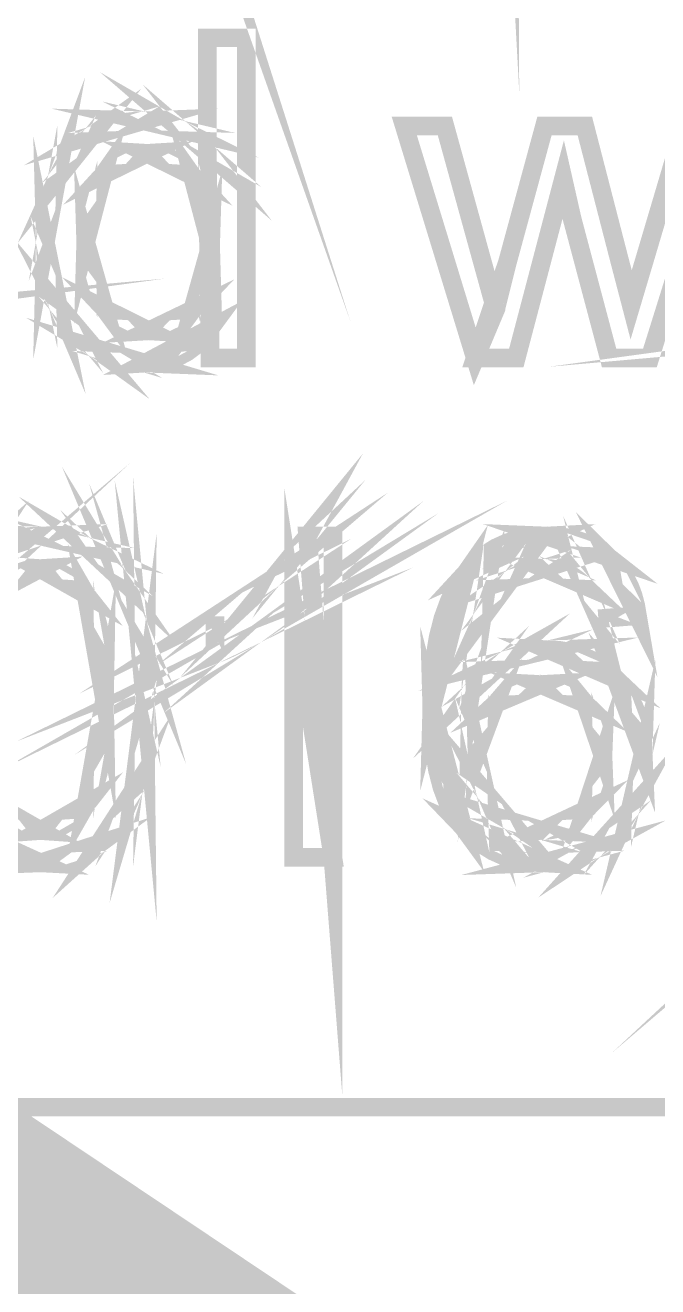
# Model space of a CAD drawing. Extents: x -4 to 1079, y -4 to 725.
# Drawn here: x 168.5 to 202.5, y 603.1 to 670.9 of the extents above; entities that cross this region are included whole.
import ezdxf

# ---------------------------------------------------------------- set-up
doc = ezdxf.new("R2010")
doc.units = 0
doc.linetypes.add('14', pattern=[89.22461700439453, 44.612308502197266, -44.612308502197266])
doc.layers.get('0').update_dxf_attribs({"linetype": 'CONTINUOUS'})

msp = doc.modelspace()

# ---------------------------------------------------------------- linework, layer by layer
at = {"color": 7, "linetype": '14', "const_width": 8.92246150970459}
msp.add_lwpolyline([(0, 720.0452880859375), (1074.8682861328125, 0)], dxfattribs=at)
msp.add_lwpolyline([(0, 720.0452880859375), (1074.8682861328125, 0)], dxfattribs=at)
at = {"color": 7, "const_width": 1}
for points in [[(0, 720.0452880859375), (478.98712158203125, 720.0452880859375), (478.98712158203125, 612.7885437011719), (0, 612.7885437011719), (0, 720.0452880859375)], [(175.97980238962919, 684.8165110209957), (176.1022590618695, 684.4697098984404), (176.2218456558541, 684.1190820048772), (176.3385621715831, 683.7646273403067), (176.45240860905653, 683.4063459047288), (176.56338496827425, 683.0442376981432), (176.6714912492364, 682.6783027205503), (176.77672745194286, 682.3085409719497), (175.97980238962919, 684.8165110209957)], [(194.33251779526472, 689.7972926604562), (194.36050105825717, 689.6255663114944), (194.38417920386607, 689.4184423307128), (194.40355223209158, 689.1759207181118), (194.4186201429337, 688.8980014736917), (194.4293829363923, 688.5846845974519), (194.43584061246747, 688.2359700893927), (194.43799317115918, 687.8518579495139), (194.33251779526472, 689.7972926604562)], [(203.12213245313615, 682.5898086410016), (203.0879306872566, 682.7821038841291), (203.05899073151227, 683.0040566025643), (203.03531258590328, 683.255666796308), (203.01689625042965, 683.53693446536), (203.00374172509134, 683.8478596097201), (202.99584900988836, 684.1884422293883), (202.9932181048207, 684.5586823243648), (203.12213245313615, 682.5898086410016)], [(178.3119775368832, 664.0261446516961), (178.3119775368832, 670.1905943984166), (180.40976556856185, 670.1905943984166), (180.40976556856185, 653.0098276138306), (178.45261137140915, 653.0098276138306), (178.3119775368832, 664.0261446516961)], [(169.61611876869574, 659.221155305393), (169.62879494765815, 659.7464992127677), (169.66682348454523, 660.2577319020519), (169.73020437935705, 660.7548533732461), (169.81893763209374, 661.2378636263502), (169.93302324275504, 661.7067626613639), (170.07246121134116, 662.1615504782875), (170.237251537852, 662.6022270771209), (169.61611876869574, 659.221155305393)], [(170.237251537852, 662.6022270771209), (170.4273942222876, 663.0213780890373), (170.6428892646479, 663.411589145209), (170.88373666493297, 663.7728602456366), (171.1499364231428, 664.10519139032), (171.44148853927737, 664.408582579259), (171.75839301333667, 664.6830338124538), (172.10064984532073, 664.9285450899042), (170.237251537852, 662.6022270771209)], [(176.8822002192028, 665.2625504469033), (177.12663521730747, 665.1210795062196), (177.35767651688573, 664.9678890793251), (177.57532411793778, 664.8029791662202), (177.7795780204636, 664.626349766905), (177.97043822446307, 664.4380008813793), (178.14790472993627, 664.2379325096429), (178.3119775368832, 664.0261446516961), (176.8822002192028, 665.2625504469033)], [(172.10064984532073, 664.9285450899042), (172.46156218596641, 665.1430834395129), (172.83443318601053, 665.3246158891812), (173.2192628454531, 665.4731424389103), (173.6160511642942, 665.5886630886995), (174.02479814253365, 665.6711778385489), (174.44550378017166, 665.7206866884585), (174.8781680772081, 665.7371896384284), (172.10064984532073, 664.9285450899042)], [(174.8781680772081, 665.7371896384284), (175.19459420489153, 665.7275031243157), (175.50097505868013, 665.6984435819775), (175.79731063857406, 665.6500110114135), (176.08360094457336, 665.5822054126244), (176.35984597667786, 665.4950267856095), (176.62604573488767, 665.3884751303692), (176.8822002192028, 665.2625504469033), (174.8781680772081, 665.7371896384284)], [(174.8781680772081, 665.7371896384284), (174.8781680772081, 665.7371896384284)], [(176.8822002192028, 665.2625504469033), (176.8822002192028, 665.2625504469033)], [(192.69178711716086, 653.0098276138306), (188.8829540987499, 665.4559219693765), (191.06277853390202, 665.4559219693765), (193.0433717034757, 658.2718769223429), (193.7816993347369, 655.59983406635), (193.7816993347369, 655.59983406635), (192.69178711716086, 653.0098276138306)], [(194.42627107631415, 658.1664015464485), (196.40686424588785, 665.4559219693765), (198.57496919482946, 665.4559219693765), (200.4383675022982, 658.2367184637114), (201.05950027145445, 655.8576627629809), (201.77438893029466, 658.2601574361324), (203.9073354206048, 665.4559219693765), (205.95824550744146, 665.4559219693765), (202.06737608555704, 653.0098276138306), (199.87583216419443, 653.0098276138306), (197.89523899462074, 660.4634208437055), (197.41474005999044, 662.5846478478052), (194.89505052473396, 653.0098276138306), (192.69178711716086, 653.0098276138306), (194.42627107631415, 658.1664015464485)], [(172.10064984532073, 664.9285450899042), (172.10064984532073, 664.9285450899042)], [(178.48776983004063, 659.0453630122356), (178.46767928225125, 659.7475754921137), (178.40740763888294, 660.3942997923824), (178.30695489993582, 660.9855359130424), (178.1663210654099, 661.5212838540938), (177.98550613530512, 662.0015436155361), (177.7645101096215, 662.4263151973695), (177.50333298835903, 662.7955985995941), (178.48776983004063, 659.0453630122356)], [(170.3017087120097, 655.8400835336652), (170.1198175025591, 656.2692798194763), (169.96590955610083, 656.7164140943846), (169.83998487263497, 657.1814863583909), (169.74204345216157, 657.664496611495), (169.67208529468056, 658.1654448536966), (169.63011040019194, 658.6843310849961), (169.61611876869574, 659.221155305393), (170.3017087120097, 655.8400835336652)], [(175.07739934278652, 663.9909861930646), (174.68503572792295, 663.9675472206437), (174.31156679490886, 663.8972303033805), (173.95699254374438, 663.7800354412756), (173.62131297442951, 663.6159626343288), (173.30452808696415, 663.4050118825398), (173.0066378813484, 663.147183185909), (172.72764235758223, 662.8424765444361), (175.07739934278652, 663.9909861930646)], [(177.50333298835903, 662.7955985995941), (177.21273756497638, 663.1127422468415), (176.90348663293204, 663.3810945637429), (176.57558019222614, 663.6006555502986), (176.22901824285867, 663.7714252065088), (175.86380078482955, 663.8934035323732), (175.47992781813883, 663.9665905278918), (175.07739934278652, 663.9909861930646), (177.50333298835903, 662.7955985995941)], [(175.07739934278652, 663.9909861930646), (175.07739934278652, 663.9909861930646)], [(170.237251537852, 662.6022270771209), (170.237251537852, 662.6022270771209)], [(172.72764235758223, 662.8424765444361), (172.4773476163724, 662.4873043603019), (172.26555975842555, 662.0780790356862), (172.0922787837418, 661.6148005705895), (171.95750469232112, 661.0974689650122), (171.8612374841635, 660.5260842189534), (171.8034771592689, 659.9006463324138), (171.78422371763736, 659.221155305393), (172.72764235758223, 662.8424765444361)], [(172.72764235758223, 662.8424765444361), (172.72764235758223, 662.8424765444361)], [(177.50333298835903, 662.7955985995941), (177.50333298835903, 662.7955985995941)], [(177.52091221767478, 655.5939743232448), (177.77742546177186, 655.9413733787703), (177.99447512985398, 656.3373245914534), (178.17206122192115, 656.7818279612942), (178.31018373797343, 657.274883488293), (178.40884267801076, 657.8164911724494), (178.46803804203319, 658.4066510137636), (178.48776983004063, 659.0453630122356), (177.52091221767478, 655.5939743232448)], [(169.61611876869574, 659.221155305393), (169.61611876869574, 659.221155305393)], [(171.78422371763736, 659.221155305393), (171.80479261180275, 658.5627115189137), (171.86649929429882, 657.9535374091558), (171.96934376512556, 657.3936329761196), (172.1133260242831, 656.8829982198054), (172.29844607177134, 656.4216331402125), (172.5247039075903, 656.0095377373415), (172.79209953173995, 655.646712011192), (171.78422371763736, 659.221155305393)], [(172.23542393674143, 653.5489239795133), (171.8902970265018, 653.7965878156558), (171.5681307423071, 654.0707998756624), (171.2689250841575, 654.3715601595337), (170.992680052053, 654.6988686672698), (170.7393956459935, 655.0527253988703), (170.50907186597908, 655.4331303543354), (170.3017087120097, 655.8400835336652), (172.23542393674143, 653.5489239795133)], [(178.48776983004063, 659.0453630122356), (178.48776983004063, 659.0453630122356)], [(193.7816993347369, 655.59983406635), (193.8063341730978, 655.7010043248612), (193.8534512911277, 655.8906686629207), (193.92305068882672, 656.1688270805289), (194.01513236619496, 656.535479577686), (194.12969632323222, 656.9906261543915), (194.26674255993862, 657.5342668106457), (194.42627107631415, 658.1664015464485), (193.7816993347369, 655.59983406635)], [(154.04092159494758, 654.8146284902468), (154.14591862446613, 654.8163027025627), (154.26000423512747, 654.8213253395099), (154.3831784269316, 654.8296964010888), (154.51544119987867, 654.8414158872995), (154.6567925539685, 654.8564837981414), (154.80723248920117, 654.8749001336151), (154.9667610055767, 654.8966648937203), (154.04092159494758, 654.8146284902468)], [(175.17115523247048, 654.463043903932), (175.5577786908229, 654.4861241165712), (175.92742085282939, 654.5553647544881), (176.28008171849007, 654.6707658176832), (176.61576128780501, 654.8323273061566), (176.9344595607741, 655.0400492199079), (177.23617653739734, 655.2939315589373), (177.52091221767478, 655.5939743232448), (175.17115523247048, 654.463043903932)], [(216.74017282109708, 654.8146284902468), (216.84516985061563, 654.8163027025627), (216.95925546127694, 654.8213253395099), (217.0824296530811, 654.8296964010888), (217.21469242602817, 654.8414158872995), (217.35604378011803, 654.8564837981414), (217.50648371535067, 654.8749001336151), (217.6660122317262, 654.8966648937203), (216.74017282109708, 654.8146284902468)], [(170.3017087120097, 655.8400835336652), (170.3017087120097, 655.8400835336652)], [(172.79209953173995, 655.646712011192), (172.79209953173995, 655.646712011192)], [(172.79209953173995, 655.646712011192), (173.08747841888206, 655.3326776153884), (173.3976860436782, 655.0669562035545), (173.72272240612844, 654.8495477756903), (174.06258750623283, 654.6804523317961), (174.41728134399128, 654.5596698718716), (174.78680391940384, 654.487200395917), (175.17115523247048, 654.463043903932), (172.79209953173995, 655.646712011192)], [(177.52091221767478, 655.5939743232448), (177.52091221767478, 655.5939743232448)], [(174.97192396689206, 652.7285599447787), (174.5515770890361, 652.7453020679367), (174.14103631188675, 652.7955284374101), (173.74030163544418, 652.8792390531992), (173.34937305970843, 652.9964339153044), (172.9682505846793, 653.147113023725), (172.596934210357, 653.3312763784613), (172.23542393674143, 653.5489239795133), (174.97192396689206, 652.7285599447787)], [(178.45261137140915, 654.5802387660369), (178.09169903076352, 654.0889770379482), (177.68534378440367, 653.6732940372575), (177.23354563232965, 653.3331897639649), (176.73630457454152, 653.0686642180711), (176.1936206110392, 652.8797173995753), (175.60549374182273, 652.7663493084779), (174.97192396689206, 652.7285599447787), (178.45261137140915, 654.5802387660369)], [(175.17115523247048, 654.463043903932), (175.17115523247048, 654.463043903932)], [(178.45261137140915, 653.0098276138306), (178.45261137140915, 654.5802387660369), (178.45261137140915, 654.5802387660369), (178.45261137140915, 653.0098276138306)], [(172.23542393674143, 653.5489239795133), (172.23542393674143, 653.5489239795133)], [(174.97192396689206, 652.7285599447787), (174.97192396689206, 652.7285599447787)], [(181.81611261097714, 641.1497059222311), (182.17869916393863, 641.486461770892), (182.50971485608807, 641.820347541297), (182.8091596874256, 642.1513632334463), (183.07703365795126, 642.4795088473404), (183.3133367676649, 642.8047843829786), (183.51806901656664, 643.1271898403612), (183.69123040465638, 643.4467252194881), (181.81611261097714, 641.1497059222311)], [(159.6487044438254, 634.5516351857223), (159.34268234981874, 634.2201411471971), (158.98380298127077, 633.8551628623557), (158.57206633818166, 633.4567003311987), (158.10747242055132, 633.0247535537263), (157.59002122837975, 632.5593225299381), (157.01971276166697, 632.0604072598342), (156.39654702041298, 631.5280077434145), (159.6487044438254, 634.5516351857223)], [(221.03537321439944, 634.5516351857223), (220.7293511203928, 634.2201411471971), (220.3704717518448, 633.8551628623557), (219.95873510875566, 633.4567003311987), (219.49414119112535, 633.0247535537263), (218.9766899989538, 632.5593225299381), (218.406381532241, 632.0604072598342), (217.78321579098701, 631.5280077434145), (221.03537321439944, 634.5516351857223)], [(173.50699688773602, 641.2844800136518), (173.6952261866679, 640.9754682547956), (173.87149682620122, 640.6478009872776), (174.03580880633612, 640.3014782110979), (174.1881621270726, 639.9364999262569), (174.32855678841054, 639.5528661327542), (174.45699279035006, 639.1505768305898), (174.5734701328911, 638.7296320197638), (173.50699688773602, 641.2844800136518)], [(174.5734701328911, 638.7296320197638), (174.67607543052995, 638.2779534542839), (174.76289529776275, 637.7834628881574), (174.83392973458962, 637.2461603213842), (174.88917874101057, 636.6660457539648), (174.9286423170255, 636.0431191858988), (174.95232046263448, 635.3773806171863), (174.96021317783743, 634.6688300478272), (174.5734701328911, 638.7296320197638)], [(185.05069080507383, 626.1956415176392), (182.94118328718469, 626.1956415176392), (182.94118328718469, 639.6378922010772), (182.94118328718469, 639.6378922010772), (185.05069080507383, 626.1956415176392)], [(178.7221682514064, 639.1339542940259), (179.2186917896307, 639.3788676385067), (179.6970381655692, 639.6381313742652), (180.15720737922214, 639.911745501302), (180.5991994305894, 640.1997100196171), (181.02301431967098, 640.5020249292103), (181.42865204646688, 640.8186902300815), (181.81611261097714, 641.1497059222311), (178.7221682514064, 639.1339542940259)], [(164.38337687286548, 639.5734350269195), (164.5749545964289, 640.0868202748957), (164.7914063315411, 640.5655254106161), (165.03273207820212, 641.009550434081), (165.29893183641195, 641.4188953452906), (165.59000560617056, 641.7935601442445), (165.905953387478, 642.1335448309428), (166.24677518033423, 642.4388494053856), (164.38337687286548, 639.5734350269195)], [(171.78423241479322, 642.8900496244896), (172.07482783817596, 642.7209541805954), (172.3505945239045, 642.5317681889118), (172.611532471979, 642.3224916494385), (172.85764168239942, 642.093124562176), (173.0889221551657, 641.8436669271239), (173.3053738902779, 641.5741187442826), (173.50699688773602, 641.2844800136518), (171.78423241479322, 642.8900496244896)], [(166.24677518033423, 642.4388494053856), (166.61306891770923, 642.7062450295354), (167.0054325325728, 642.9325028653542), (167.42386602492508, 643.1176229128423), (167.86836939476603, 643.2616051719999), (168.33894264209562, 643.3644496428267), (168.83558576691382, 643.4261563253228), (169.3582987692207, 643.4467252194881), (166.24677518033423, 642.4388494053856)], [(169.3582987692207, 643.4467252194881), (169.74647685329492, 643.4353644930598), (170.1207828924668, 643.401282313774), (170.48121688673652, 643.3444786816312), (170.82777883610405, 643.2649535966315), (171.16046874056934, 643.1627070587747), (171.47928660013238, 643.0377390680607), (171.78423241479322, 642.8900496244896), (169.3582987692207, 643.4467252194881)], [(182.94118328718469, 639.6378922010772), (182.7138491720199, 639.4302898739201), (182.46714202862955, 639.2226875467626), (182.2010618570137, 639.0150852196051), (181.91560865717238, 638.8074828924479), (181.6107824291055, 638.5998805652905), (181.28658317281315, 638.3922782381331), (180.94301088829525, 638.1846759109758), (182.94118328718469, 639.6378922010772)], [(190.35961805842817, 634.2352090580389), (190.39716824893938, 635.6028013468474), (190.50981882047287, 636.859417276438), (190.69756977302873, 638.0050568468108), (190.96042110660704, 639.0397200579661), (191.29837282120764, 639.9634069099034), (191.7114249168306, 640.7761174026231), (192.19957739347592, 641.477851536125), (190.35961805842817, 634.2352090580389)], [(192.19957739347592, 641.477851536125), (192.68103302085814, 642.00020577865), (193.20793155395447, 642.4421978300171), (193.78027299276494, 642.8038276902266), (194.39805733728963, 643.0850953592786), (195.06128458752852, 643.2860008371729), (195.7699547434815, 643.4065441239094), (196.52406780514866, 643.4467252194881), (192.19957739347592, 641.477851536125)], [(169.3582987692207, 643.4467252194881), (169.3582987692207, 643.4467252194881)], [(171.78423241479322, 642.8900496244896), (171.78423241479322, 642.8900496244896)], [(183.69123040465638, 643.4467252194881), (185.05069080507383, 643.4467252194881), (185.05069080507383, 626.1956415176392), (183.69123040465638, 643.4467252194881)], [(196.52406780514866, 643.4467252194881), (196.52406780514866, 643.4467252194881)], [(196.52406780514866, 643.4467252194881), (197.08839694216223, 643.4235254202553), (197.62282943067962, 643.353926022556), (198.12736527070078, 643.2379270263908), (198.60200446222586, 643.0755284317598), (199.04674700525476, 642.8667302386626), (199.4615928997875, 642.6115324470994), (199.84654214582406, 642.3099350570701), (196.52406780514866, 643.4467252194881)], [(199.30158603703603, 639.0050399457105), (199.21644038211903, 639.3461009117548), (199.12172779968313, 639.6594177879946), (199.0174482897285, 639.9449905744297), (198.90360185225512, 640.2028192710607), (198.780188487263, 640.4329038778872), (198.64720819475207, 640.6352443949091), (198.50466097472236, 640.8098408221267), (199.30158603703603, 639.0050399457105)], [(172.7921082288958, 634.6688300478272), (172.77189809451244, 635.8228406797792), (172.71126769136222, 636.8606131423778), (172.61021701944514, 637.7821474356234), (172.46874607876134, 638.5874435595163), (172.28685486931067, 639.2765015140556), (172.06454339109325, 639.8493212992421), (171.80181164410897, 640.3059029150754), (172.7921082288958, 634.6688300478272)], [(194.62551103904843, 641.1497059222311), (194.34950518013193, 640.9284707233596), (194.0907197907491, 640.6799697810594), (193.8491548709001, 640.4042030953308), (193.62481042058494, 640.1011706661737), (193.4176864398035, 639.7708724935881), (193.2277829285559, 639.4133085775741), (193.05509988684207, 639.0284789181314), (194.62551103904843, 641.1497059222311)], [(196.3951534568332, 641.7122412603348), (196.1122115754656, 641.7007609473125), (195.83931496799258, 641.6663200082448), (195.5764636344143, 641.6089184431321), (195.32365757473082, 641.5285562519745), (195.08089678894197, 641.4252334347717), (194.84818127704784, 641.298949991524), (194.62551103904843, 641.1497059222311), (196.3951534568332, 641.7122412603348)], [(193.05509988684207, 639.0284789181314), (192.90226821972973, 638.6058598949899), (192.77191883228642, 638.1349278878781), (192.6640517245123, 637.6156828967968), (192.57866689640724, 637.0481249217457), (192.51576434797133, 636.4322539627248), (192.47534407920452, 635.7680700197341), (192.45740609010682, 635.0555730927736), (193.05509988684207, 639.0284789181314)], [(199.84654214582406, 642.3099350570701), (199.84654214582406, 642.3099350570701)], [(199.84654214582406, 642.3099350570701), (200.1953762404773, 641.9674390518982), (200.5018766808599, 641.5895454149066), (200.76604346697198, 641.1762541460956), (200.98787659881356, 640.7275652454653), (201.16737607638447, 640.2434787130154), (201.30454189968486, 639.7239945487462), (201.39937406871468, 639.1691127526574), (199.84654214582406, 642.3099350570701)], [(169.33485979679972, 641.7005217741244), (168.93161380188354, 641.6754085893878), (168.5522851257642, 641.6000690351772), (168.19687376844183, 641.4745031114933), (167.8653797299164, 641.298710818336), (167.5578030101879, 641.072692155705), (167.27414360925633, 640.7964471236005), (167.01440152712166, 640.4699757220224), (169.33485979679972, 641.7005217741244)], [(171.80181164410897, 640.3059029150754), (171.5089440754406, 640.6759038368641), (171.1962251321707, 640.9889815399157), (170.86365481429942, 641.2451360242308), (170.5112331218267, 641.4443672898093), (170.1389600547525, 641.5866753366511), (169.74683561307683, 641.6720601647561), (169.33485979679972, 641.7005217741244), (171.80181164410897, 640.3059029150754)], [(169.33485979679972, 641.7005217741244), (169.33485979679972, 641.7005217741244)], [(198.50466097472236, 640.8098408221267), (198.25209408822684, 641.0492531832842), (197.9832634249493, 641.2518328734941), (197.6981689848899, 641.4175798927566), (197.39681076804862, 641.5464942410722), (197.0791887744254, 641.6385759184403), (196.74530300402026, 641.6938249248612), (196.3951534568332, 641.7122412603348), (198.50466097472236, 640.8098408221267)], [(196.3951534568332, 641.7122412603348), (196.3951534568332, 641.7122412603348)], [(180.94301088829525, 638.1846759109758), (180.594894313206, 637.9844879526455), (180.25706218519935, 637.7991287319694), (179.92951450427537, 637.6285982489471), (179.61225127043411, 637.4728965035792), (179.30527248367554, 637.3320234958652), (179.0085781439996, 637.2059792258055), (178.7221682514064, 637.0947636933997), (180.94301088829525, 638.1846759109758)], [(173.50699688773602, 641.2844800136518), (173.50699688773602, 641.2844800136518)], [(181.81611261097714, 641.1497059222311), (181.81611261097714, 641.1497059222311)], [(192.19957739347592, 641.477851536125), (192.19957739347592, 641.477851536125)], [(194.62551103904843, 641.1497059222311), (194.62551103904843, 641.1497059222311)], [(198.50466097472236, 640.8098408221267), (198.50466097472236, 640.8098408221267)], [(171.80181164410897, 629.0434766667895), (172.06454339109328, 629.5026891876906), (172.28685486931067, 630.0767048388169), (172.4687460787613, 630.7655236201683), (172.61021701944517, 631.5691455317452), (172.7112676913622, 632.4875705735474), (172.7718980945124, 633.5207987455747), (172.7921082288958, 634.6688300478272), (171.80181164410897, 629.0434766667895)], [(171.80181164410897, 640.3059029150754), (171.80181164410897, 640.3059029150754)], [(178.7221682514064, 637.0947636933997), (178.7221682514064, 639.1339542940259), (178.7221682514064, 639.1339542940259), (178.7221682514064, 637.0947636933997)], [(192.45740609010682, 635.0555730927736), (192.68198971361002, 635.3748692987126), (192.92044538201534, 635.6697698394787), (193.17277309532295, 635.9402747150718), (193.4389728535328, 636.1863839254924), (193.71904465664483, 636.4080974707399), (194.0129885046591, 636.6054153508146), (194.32080439757556, 636.7783375657164), (192.45740609010682, 635.0555730927736)], [(193.05509988684207, 639.0284789181314), (193.05509988684207, 639.0284789181314)], [(201.39937406871468, 639.1691127526574), (199.30158603703603, 639.0050399457105), (199.30158603703603, 639.0050399457105), (201.39937406871468, 639.1691127526574)], [(174.5734701328911, 638.7296320197638), (174.5734701328911, 638.7296320197638)], [(180.94301088829525, 638.1846759109758), (180.94301088829525, 638.1846759109758)], [(192.0237851003185, 627.8422293302137), (191.5822713953272, 628.4476962555581), (191.20868287571915, 629.1557684785412), (190.9030195414944, 629.9664459991628), (190.66528139265293, 630.8797288174238), (190.49546842919472, 631.8956169333233), (190.3935806511198, 633.0141103468617), (190.35961805842817, 634.2352090580389), (192.0237851003185, 627.8422293302137)], [(194.32080439757556, 636.7783375657164), (194.6377088716349, 636.9275816350093), (194.95891846307762, 637.053865078257), (195.2844331719038, 637.1571878954596), (195.6142529981135, 637.2375500866175), (195.94837794170658, 637.29495165173), (196.28680800268313, 637.3293925907976), (196.62954318104312, 637.3408729038201), (194.32080439757556, 636.7783375657164)], [(194.32080439757556, 636.7783375657164), (194.32080439757556, 636.7783375657164)], [(196.62954318104312, 637.3408729038201), (196.62954318104312, 637.3408729038201)], [(196.62954318104312, 637.3408729038201), (197.21946384916941, 637.3091824564143), (197.7837929861829, 637.2141111141964), (198.32253059208372, 637.0556588771666), (198.8356766668719, 636.8338257453253), (199.32323121054725, 636.5486117186719), (199.78519422310995, 636.2000167972067), (200.2215657045599, 635.7880409809295), (196.62954318104312, 637.3408729038201)], [(199.54769524745643, 631.6452026055194), (199.528322219231, 632.1387364788942), (199.47020313455442, 632.6014170110207), (199.3733379934268, 633.0332442018992), (199.23772679584823, 633.4342180515298), (199.06336954181864, 633.8043385599123), (198.850266231338, 634.1436057270466), (198.59841686440632, 634.452019552933), (199.54769524745643, 631.6452026055194)], [(196.2076416774653, 635.4774745963514), (195.80798328036863, 635.4565469424042), (195.42602369918166, 635.3937639805621), (195.0617629339044, 635.2891257108254), (194.71520098453692, 635.1426321331944), (194.38633785107913, 634.9542832476686), (194.0751735335311, 634.7240790542483), (193.78170803189278, 634.452019552933), (196.2076416774653, 635.4774745963514)], [(198.59841686440632, 634.452019552933), (198.3171491953545, 634.7240790542483), (198.0157909785131, 634.9542832476686), (197.69434221388238, 635.1426321331944), (197.35280290146224, 635.2891257108256), (196.9911730412527, 635.3937639805622), (196.6094526332537, 635.4565469424041), (196.2076416774653, 635.4774745963514), (198.59841686440632, 634.452019552933)], [(196.2076416774653, 635.4774745963514), (196.2076416774653, 635.4774745963514)], [(200.2215657045599, 635.7880409809295), (200.2215657045599, 635.7880409809295)], [(200.2215657045599, 635.7880409809295), (200.61488601217545, 635.325838795179), (200.94769550323468, 634.8265647652929), (201.21999417773768, 634.2902188912717), (201.43178203568453, 633.7168011731155), (201.5830590770751, 633.1063116108238), (201.67382530190946, 632.458750204397), (201.70408071018755, 631.7741169538349), (200.2215657045599, 635.7880409809295)], [(174.96021317783743, 634.6688300478272), (174.9475369988751, 633.8287342250853), (174.90950846198797, 633.036233866749), (174.84612756717607, 632.2913289728184), (174.7573943144395, 631.594019543294), (174.64330870377813, 630.9443055781755), (174.50387073519204, 630.3421870774628), (174.33908040868118, 629.787664041156), (174.96021317783743, 634.6688300478272)], [(192.45740609010682, 635.0555730927736), (192.45740609010682, 635.0555730927736)], [(172.7921082288958, 634.6688300478272), (172.7921082288958, 634.6688300478272)], [(174.96021317783743, 634.6688300478272), (174.96021317783743, 634.6688300478272)], [(190.35961805842817, 634.2352090580389), (190.35961805842817, 634.2352090580389)], [(192.78555170400068, 631.7623974676244), (192.79499904492553, 631.4529073623922), (192.82334106769983, 631.1472440281674), (192.87057777232374, 630.8454074649501), (192.93670915879727, 630.5473976727404), (193.02173522712036, 630.2532146515382), (193.12565597729304, 629.9628584013435), (193.24847140931524, 629.6763289221562), (192.78555170400068, 631.7623974676244)], [(193.78170803189278, 634.452019552933), (193.51742165918677, 634.1459974589264), (193.29379472843542, 633.813905487431), (193.11082723963887, 633.455743638447), (192.9685191927972, 633.0715119119744), (192.86687058791023, 632.661210308013), (192.80588142497808, 632.2248388265631), (192.78555170400068, 631.7623974676244), (193.78170803189278, 634.452019552933)], [(193.78170803189278, 634.452019552933), (193.78170803189278, 634.452019552933)], [(198.58669737819582, 628.7153310528956), (198.84165599657115, 629.0391715494061), (199.0573902121194, 629.3945829067285), (199.23390002484066, 629.7815651248626), (199.37118543473514, 630.200118203809), (199.4692464418025, 630.6502421435672), (199.52808304604295, 631.1319369441374), (199.54769524745643, 631.6452026055194), (198.58669737819582, 628.7153310528956)], [(198.59841686440632, 634.452019552933), (198.59841686440632, 634.452019552933)], [(201.70408071018755, 631.7741169538349), (201.6898499055034, 631.3166982318438), (201.64715749145088, 630.8686072641831), (201.57600346803, 630.4298440508535), (201.4763878352408, 630.0004085918547), (201.34831059308323, 629.5803008871866), (201.19177174155735, 629.1695209368494), (201.0067712806631, 628.7680687408429), (201.70408071018755, 631.7741169538349)], [(199.54769524745643, 631.6452026055194), (199.54769524745643, 631.6452026055194)], [(201.70408071018755, 631.7741169538349), (201.70408071018755, 631.7741169538349)], [(169.3582987692207, 627.6371383215301), (169.76405608261064, 627.6658391040866), (170.15091871415095, 627.7519414517553), (170.51888666384167, 627.8954453645368), (170.8679599316829, 628.0963508424312), (171.19813851767447, 628.354657885438), (171.5094224218165, 628.6703664935574), (171.80181164410897, 629.0434766667895), (169.3582987692207, 627.6371383215301)], [(193.24847140931524, 629.6763289221562), (193.38826813768335, 629.4013993425856), (193.54313277689343, 629.1458427912404), (193.71306532694558, 628.9096592681205), (193.89806578783984, 628.6928487732266), (194.09813415957615, 628.4954113065579), (194.31327044215453, 628.3173468681148), (194.54347463557497, 628.1586554578971), (193.24847140931524, 629.6763289221562)], [(174.33908040868118, 629.787664041156), (174.14905731083962, 629.274159206586), (173.93392102826118, 628.7950953110834), (173.69367156094606, 628.3504723546484), (173.42830890889414, 627.9402903372812), (173.13783307210542, 627.5645492589814), (172.82224405057997, 627.2232491197492), (172.4815418443177, 626.9163899195846), (174.33908040868118, 629.787664041156)], [(174.33908040868118, 629.787664041156), (174.33908040868118, 629.787664041156)], [(193.24847140931524, 629.6763289221562), (193.24847140931524, 629.6763289221562)], [(196.28967808093876, 627.6371383215301), (196.66374494692275, 627.6591422548233), (197.02250472887664, 627.7251540547028), (197.36595742680055, 627.8351737211685), (197.69410304069444, 627.9892012542209), (198.00694157055827, 628.1872366538594), (198.30447301639208, 628.4292799200844), (198.58669737819582, 628.7153310528956), (196.28967808093876, 627.6371383215301)], [(169.3582987692207, 625.9026543623768), (168.6701975074331, 625.9390086869483), (168.02562576585584, 626.0480716606622), (167.424583544489, 626.2298432835187), (166.86707084333258, 626.4843235555181), (166.35308766238657, 626.81151247666), (165.882634001651, 627.2114100469448), (165.4557098611258, 627.684016266372), (169.3582987692207, 625.9026543623768)], [(166.91478589433245, 629.0376169236843), (167.20717511662494, 628.6660613761741), (167.51845902076693, 628.3516682205883), (167.84863760675853, 628.0944374569274), (168.19771087459975, 627.8943690851911), (168.5656788242905, 627.7514631053793), (168.9525414558308, 627.6657195174924), (169.3582987692207, 627.6371383215301), (166.91478589433245, 629.0376169236843)], [(171.80181164410897, 629.0434766667895), (171.80181164410897, 629.0434766667895)], [(196.32483653957024, 625.9026543623768), (195.59129237206847, 625.942237524986), (194.89745095376955, 626.0609870128125), (194.2433122846735, 626.258902825857), (193.6288763647804, 626.5359849641195), (193.05414319409022, 626.8922334275998), (192.5191127726029, 627.3276482162978), (192.0237851003185, 627.8422293302137), (196.32483653957024, 625.9026543623768)], [(201.0067712806631, 628.7680687408429), (200.79689680822008, 628.3845545339342), (200.56573592204774, 628.02758855089), (200.3132886221461, 627.6971707917103), (200.0395549085153, 627.3933012563955), (199.74453478115515, 627.115979944945), (199.42822824006578, 626.8652068573592), (199.09063528524712, 626.640981993638), (201.0067712806631, 628.7680687408429)], [(198.58669737819582, 628.7153310528956), (198.58669737819582, 628.7153310528956)], [(201.0067712806631, 628.7680687408429), (201.0067712806631, 628.7680687408429)], [(194.54347463557497, 628.1586554578971), (194.7828869967323, 628.020293768657), (195.02564778252108, 627.9032184931459), (195.27175699294145, 627.8074296313641), (195.52121462799343, 627.7329271833119), (195.77402068767697, 627.6797111489886), (196.03017517199208, 627.6477815283947), (196.28967808093876, 627.6371383215301), (194.54347463557497, 628.1586554578971)], [(194.54347463557497, 628.1586554578971), (194.54347463557497, 628.1586554578971)], [(169.3582987692207, 627.6371383215301), (169.3582987692207, 627.6371383215301)], [(192.0237851003185, 627.8422293302137), (192.0237851003185, 627.8422293302137)], [(196.28967808093876, 627.6371383215301), (196.28967808093876, 627.6371383215301)], [(172.4815418443177, 626.9163899195846), (172.1150089337548, 626.6474396697133), (171.7219277993272, 626.4198663813603), (171.30229844103508, 626.2336700545262), (170.8561208588784, 626.0888506892109), (170.38339505285708, 625.9854082854141), (169.88412102297121, 625.9233428431362), (169.3582987692207, 625.9026543623768), (172.4815418443177, 626.9163899195846)], [(172.4815418443177, 626.9163899195846), (172.4815418443177, 626.9163899195846)], [(199.09063528524712, 626.640981993638), (198.73570227430076, 626.4450991526912), (198.367375564828, 626.2793521334283), (197.98565515682895, 626.1437409358497), (197.59054105030376, 626.0382655599553), (197.18203324525217, 625.9629260057451), (196.76013174167434, 625.9177222732189), (196.32483653957024, 625.9026543623768), (199.09063528524712, 626.640981993638)], [(199.09063528524712, 626.640981993638), (199.09063528524712, 626.640981993638)], [(169.3582987692207, 625.9026543623768), (169.3582987692207, 625.9026543623768)], [(196.32483653957024, 625.9026543623768), (196.32483653957024, 625.9026543623768)]]:
    msp.add_lwpolyline(points, dxfattribs=at)

doc.saveas('drawing.dxf')
